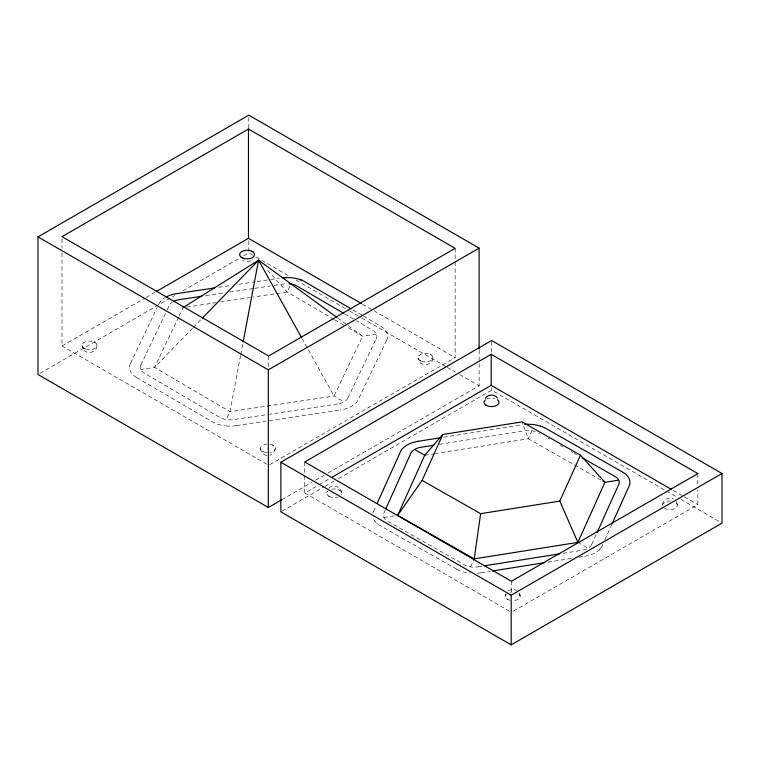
<?xml version="1.0" encoding="UTF-8"?>
<svg xmlns="http://www.w3.org/2000/svg" width="760" height="760" viewBox="0 0 760 760"><rect width="100%" height="100%" fill="white"/><g stroke="black" fill="none" stroke-linecap="round" stroke-linejoin="round"><path stroke-width="0.57" stroke-dasharray="3.8 2.85" d="M96.928 345.781C96.653 354.454 82.374 354.758 82.099 345.781L82.394 347.339M275.367 448.799L273.315 453.359L269.848 455.401M432.924 358.026C432.649 366.7 418.38 367.004 418.095 358.026L418.399 359.584M326.838 492.812L327.256 490.894M505.276 595.831L505.694 593.921M662.511 504.868C662.758 499.671 669.17 496.289 673.616 499.016M240.54 355.718L229.995 411.635L226.195 419.596M240.768 354.559L242.962 342.912M373.549 511.442L373.302 511.993A25.127 14.506 0 0 0 372.932 513.105M373.597 511.337L376.257 505.419M385.197 510.197L383.791 513.304A14.297 8.255 0 0 0 387.077 520.866L464.769 565.069A14.297 8.255 0 0 0 470.63 566.865A14.316 8.265 0 0 0 471.561 566.989A14.288 8.246 0 0 0 477.261 566.95L478.22 566.808M470.63 566.865L473.784 559.873M531.971 430.758L528.371 438.748L435.537 453.53M591.745 544.369L596.087 534.745M602.205 545.775L602.87 544.293M604.836 539.923L611.543 525.036M602.082 546.05L602.1 545.994A24.966 14.411 0 0 1 600.466 548.596L599.744 549.394M130.577 363.213L157.177 307.515M376.124 338.931L376.58 337.924A14.364 8.293 0 0 0 376.656 334.637A14.297 8.255 0 0 0 373.578 330.885L356.554 320.863M386.555 340.385L387.001 339.406A25.032 14.459 0 0 0 384.256 328.918L383.42 328.149A24.966 14.411 0 0 0 380.465 326.049L363.527 316.131M158.641 304.456L159.286 303.154A25.099 14.487 0 0 1 165.357 297.397M140.913 364.876L165.708 312.949M167.238 309.757L169.546 304.969A14.297 8.255 0 0 1 172.406 302.119M140.885 364.933L140.59 365.579A14.307 8.255 0 0 0 143.802 372.894L220.381 417.743A14.297 8.255 0 0 0 232.826 419.729L267.092 414.599M178.514 317.214L154.536 367.431L140.685 369.512M179.027 316.151L183.103 307.601M289.988 285.998L287.137 291.973L253.213 297.065M347.966 397.888L376.029 339.131M386.507 340.499L357.846 400.453A25.099 14.487 0 0 1 346.151 408.661L344.793 409.051A24.956 14.411 0 0 1 340.375 409.982M130.473 363.432L130.15 364.144A25.099 14.497 0 0 0 129.627 365.987L129.513 366.89A25.004 14.44 0 0 0 132.886 374.69L133.713 375.449A24.966 14.411 0 0 0 136.667 377.558L136.743 377.596M347.871 398.088L347.615 398.591A14.307 8.255 0 0 1 338.39 403.864L337.639 403.997M591.622 544.635L591.489 544.901A14.297 8.255 0 0 1 582.426 550.202L581.561 550.354M160.436 301.473L161.148 300.666M356.697 402.135L356.041 402.895M599.792 549.347L599.839 549.299A25.013 14.44 0 0 1 589.874 555.056L588.477 555.465A25.099 14.487 0 0 1 585.561 556.13L584.535 556.311M192.517 328.282L154.536 367.431L229.995 411.635L334.029 396.007L344.071 401.888M193.344 327.437L201.6 318.924M251.797 260.101L252.434 259.559M328.89 488.272C332.956 483.645 341.44 486.675 341.667 492.803L341.363 491.264M507.965 590.748L512.8 589.019L517.114 590.472M62.006 253.127L62.006 345.971L144.989 298.062M146.015 297.464L155.239 292.144M40.052 373.322L174.772 295.545M182.989 290.795L239.552 258.144M243.666 255.769L248.805 252.804L254.98 256.367M269.695 464.692L455.126 357.637L455.126 261.269M281.694 499.767L311.514 482.552M315.628 480.177L323.855 475.427M327.969 473.052L479.132 385.785L479.132 363.233M304.741 475.741L304.741 492.974L318.06 485.288M319.086 484.699L329.327 478.781M281.894 511.261L324.055 486.922M325.08 486.333L334.343 480.985M338.456 478.61L491.672 390.155L665.447 490.475M513.456 611.116L697.861 504.649L697.861 489.706M250.838 260.822L246.962 261.829L242.659 260.376M443.716 437.237L522.775 424.659M439.546 444.324L525.341 430.683A14.297 8.255 0 0 1 537.747 432.506M424.745 455.249L434.454 453.701M383.885 517.503L396.52 515.489M478.306 566.798L482.03 566.2M563.056 553.299L581.39 550.383M481.061 572.783L490.409 571.292M547.808 562.153L571.976 558.306M579.025 557.184L584.155 556.367M480.947 572.803L479.921 572.954A25.099 14.487 0 0 1 476.928 573.249M236.502 425.59L266.076 421.144M218.709 287.318L231.847 285.342M238.925 284.278L254.097 281.998M257.127 281.551L269.258 279.727M270.778 279.499L279.3 278.217M205.589 295.688L224.114 292.904M229.672 292.068L253.745 288.458M254.676 288.315L270.417 285.95M274.123 285.399L284.306 283.879A14.307 8.255 0 0 1 286.919 283.717M186.618 307.078L215.897 302.67M220.419 301.995L252.083 297.236M376.447 334.096L362.596 336.176L346.284 326.619M268.014 414.456L337.526 404.016M269.106 420.688L340.157 410.02M236.407 425.6L235.743 425.704A25.127 14.506 0 0 1 232.655 426.008L231.144 426.075A24.928 14.393 0 0 1 229.53 426.084A25.052 14.469 0 0 1 224.865 425.78M266.75 455.534C263.463 455.031 260.784 452.124 260.537 448.808L260.841 450.357M430.112 354.198L431.224 354.825M94.107 341.952L95.228 342.579M272.555 444.98L273.666 445.597M339.017 489.934L339.739 490.333M420.698 360.876L419.672 360.259M84.654 348.602L83.647 347.994M263.14 451.649L262.133 451.06M329.175 496.403L329.099 496.356A7.457 4.303 0 0 0 338.143 496.917M507.623 599.422L506.967 599.022M456.627 569.154L379.696 525.369A25.137 14.516 0 0 1 372.96 517.683M538.954 433.181L539.638 433.561M548.074 438.368L549.433 439.137M560.339 445.341L563.065 446.899M571.244 451.544L573.059 452.58M573.971 453.102L576.697 454.651M600.846 479.997L528.371 438.748L522.386 422.949M577.866 542.383L588.05 548.178M362.587 304.209L372.865 310.147M373.901 310.745L455.126 357.637M673.179 490.399L683.468 496.337M684.494 496.935L697.861 504.649M666.472 491.074L676.761 497.011M680.875 499.386L719.948 521.939M256.006 256.956L289.94 276.545M296.106 280.108L348.545 310.384M349.572 310.983L360.886 317.509M361.912 318.108L446.234 366.785M447.26 367.374L455.487 372.124M459.601 374.499L479.132 385.785M62.006 345.971L266.617 464.094M304.741 492.974L510.378 611.705M352.963 309.938L361.769 315.096M344.46 313.785L355.547 320.273M334.048 319.447L287.137 291.973L265.705 268.147M334.799 319.894L345.268 326.021M136.809 377.634L212.572 422.009A25.052 14.469 0 0 0 214.938 423.187L217.569 424.184A25.127 14.506 0 0 0 224.827 425.78M664.544 508.278L664.876 508.469A7.457 4.303 0 0 0 675.184 508.354A7.457 4.303 0 0 0 675.44 502.407M328.519 495.995L329.042 496.328A7.457 4.303 0 0 1 327.721 491.178M337.782 318.05L347.329 325.023M348.279 325.717L362.596 336.176L334.029 396.007L302.347 338.988M377.663 523.991L376.76 523.25M676.181 501.448L677.341 504.858L677.046 503.319M519.308 593.019L520.106 595.831L519.811 594.282M697.861 473.623L697.861 485.117M511.404 581.267L511.404 592.762M491.672 341.705L491.672 353.523M491.672 387.79L491.672 390.155M479.132 350.189L479.132 362.055M455.126 248.34L455.126 260.091M304.741 461.956L304.741 474.591M268.669 355.984L268.669 368.913M248.805 117.534L248.805 128.212M248.805 240.939L248.805 252.804M62.006 239.02L62.006 248.425M456.693 569.192A24.966 14.411 0 0 0 460.341 570.903L461.662 571.378A25.013 14.44 0 0 0 470.098 573.135M331.645 489.212A7.457 4.303 0 0 1 339.653 490.286A7.457 4.303 0 0 1 341.097 494.959M518.69 593.712A7.457 4.303 0 0 1 519.431 598.111A7.457 4.303 0 0 1 513.076 600.571M510.083 600.295A7.457 4.303 0 0 1 506.34 594.025M510.093 592.239A7.457 4.303 0 0 1 511.936 591.992M662.473 505.305A7.457 4.303 0 0 1 670.69 501.02M486.466 399.095A7.457 4.303 0 0 1 494.969 398.477M269.848 444.201A7.457 4.303 0 0 1 275.405 448.372A7.457 4.303 0 0 1 269.838 452.533M266.817 452.618A7.457 4.303 0 0 1 260.499 448.362A7.457 4.303 0 0 1 266.817 444.115M421.467 361.199A7.457 4.303 0 0 0 432.953 357.808A7.457 4.303 0 0 0 422.123 353.761A7.457 4.303 0 0 0 421.467 361.199M85.462 348.954A7.457 4.303 0 0 0 96.957 345.562A7.457 4.303 0 0 0 86.118 341.515A7.457 4.303 0 0 0 85.462 348.954"/><path stroke-width="1.14" d="M602.889 481.156L604.931 482.315L577.866 542.383L474.23 558.875L480.624 513.674L422.123 480.396L442.805 434.501L521.987 421.895L580.478 455.183L604.931 482.315L618.725 480.12M243.181 341.743L258.571 260.205L336.832 317.357M410.761 453.463L411.245 452.513A14.307 8.255 0 0 1 420.175 447.421L434.007 445.208M611.942 524.163L629.299 485.64A25.137 14.506 0 0 0 629.822 483.854L629.964 482.049A25.013 14.44 0 0 0 625.841 474.373L624.948 473.632A25.137 14.516 0 0 0 622.906 472.255L545.908 428.44A24.966 14.411 0 0 0 542.269 426.73M377.245 503.234L400.529 451.582A24.966 14.411 0 0 1 402.144 449.036L402.857 448.229A25.013 14.44 0 0 1 412.727 442.567L414.124 442.159A25.099 14.487 0 0 1 417.041 441.493L418.447 441.256M385.738 508.991L410.58 453.862M474.23 558.875L397.67 515.308L424.745 455.249L442.805 434.501M577.866 542.383L559.797 501.078L580.478 455.183M597.047 532.608L618.953 483.949A14.307 8.255 0 0 0 615.524 476.767L582.15 457.757M397.67 515.308L422.123 480.396M485.383 398.212C488.034 394.193 494.456 394.003 497.334 397.86M202.426 318.07L258.571 260.205L260.946 262.846M183.103 307.601L258.571 260.205L301.767 337.953M281.694 499.767L268.327 507.49L38 374.509L38 236.873L248.805 115.159L479.132 248.14L479.132 349.001M248.463 129.029L62.006 236.673L268.669 355.984L455.126 248.34L248.463 129.029L248.463 238.317L361.56 303.62M156.256 291.555L248.463 238.317M38 236.873L268.327 369.844L479.132 248.14M280.867 462.232L491.672 340.518L722 473.499L722 523.127L511.195 644.841L280.867 511.86L280.867 462.232L511.195 595.203L722 473.499M491.197 354.302L304.741 461.956L511.404 581.267L697.861 473.623L491.197 354.302L491.197 385.329L671.128 489.212M331.379 477.603L491.197 385.329M418.541 441.237L439.688 437.874M480.624 513.674L559.797 501.078M484.358 565.829L559.74 553.831M492.423 570.978L544.787 562.637M214.662 287.926L176.757 293.616A24.956 14.411 0 0 0 172.349 294.548L171.038 294.937A25.013 14.44 0 0 0 166.193 296.941M201.884 296.248L178.743 299.734A14.297 8.255 0 0 0 173.764 301.34M284.477 277.599L287.613 277.523M525.872 424.365L527.431 424.308M299.563 279.423L302.185 280.421M540.939 426.246L542.269 426.73M251.665 251.18L252.785 251.797M242.259 257.849L241.224 257.241M486.409 405.431L485.801 405.061M414.551 449.445L424.745 455.249M351.205 308.911L304.56 281.589A25.127 14.506 0 0 0 282.159 277.808M343.453 313.196L296.096 285.532A14.307 8.255 0 0 0 289.066 283.784M511.195 595.203L511.195 644.841M268.327 369.844L268.327 507.49M524.704 424.45A25.099 14.487 0 0 1 540.987 426.255M497.439 399.693A7.457 4.303 0 0 1 496.594 405.412A7.457 4.303 0 0 1 486.647 405.555A7.457 4.303 0 0 1 485.317 399.865M243.019 258.181A7.457 4.303 0 0 0 254.514 254.78A7.457 4.303 0 0 0 243.675 250.733A7.457 4.303 0 0 0 243.019 258.181"/></g></svg>
